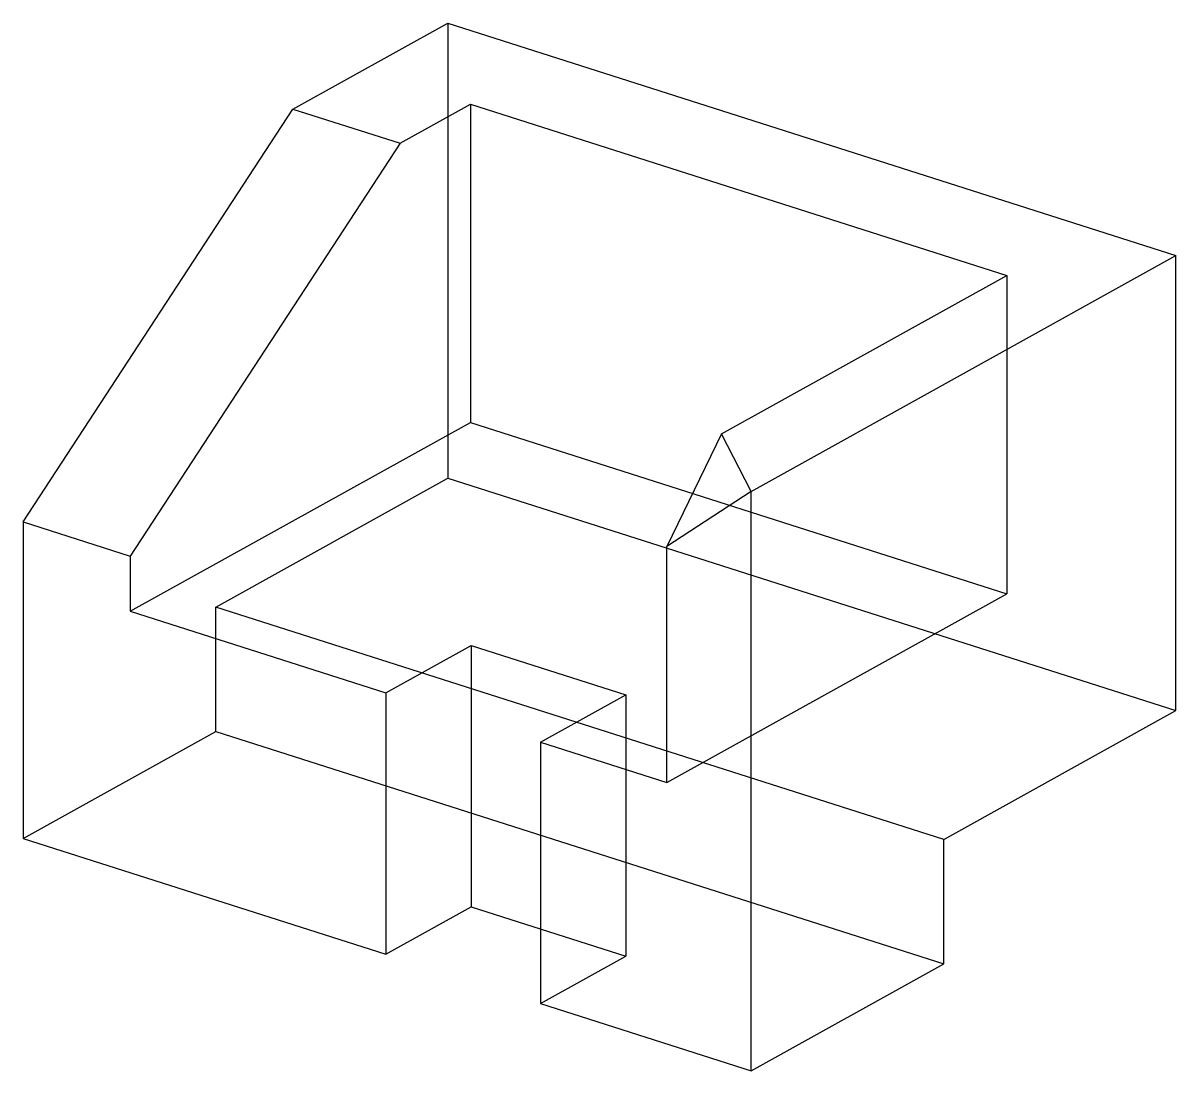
# Model space of a CAD drawing. Extents: x 32 to 218, y 85 to 255.
import ezdxf

# ---------------------------------------------------------------- set-up
doc = ezdxf.new("R2010")
doc.units = 0
doc.layers.get('0').update_dxf_attribs({"linetype": 'CONTINUOUS'})

msp = doc.modelspace()

# ---------------------------------------------------------------- linework, layer by layer
at = {"color": 7}
for p, q in [((75.55563, 240.853877), (100.615299, 254.766055)), ((100.615299, 254.766055), (100.615299, 181.158807)), ((100.615299, 254.766055), (218.408819, 217.16422)), ((31.902412, 174.091405), (75.55563, 240.853877)), ((75.55563, 240.853877), (92.902832, 235.316334)), ((92.902832, 235.316334), (104.264186, 241.623726)), ((104.264186, 241.623726), (191.042245, 213.922591)), ((104.264186, 241.623726), (104.264186, 190.177256)), ((92.902832, 235.316334), (49.249614, 168.553863)), ((149.695932, 179.017432), (218.408819, 217.16422)), ((218.408819, 143.556972), (218.408819, 217.16422)), ((144.895031, 188.303408), (191.042245, 213.922591)), ((191.042245, 213.922591), (191.042245, 162.476121)), ((49.249614, 159.635253), (104.264186, 190.177256)), ((104.264186, 190.177256), (191.042245, 162.476121)), ((144.895031, 188.303408), (136.027675, 170.123456)), ((149.695932, 179.017432), (144.895031, 188.303408)), ((63.067503, 160.313695), (100.615299, 181.158807)), ((100.615299, 181.158807), (218.408819, 143.556972)), ((149.695932, 179.017432), (136.027675, 170.123456)), ((149.695933, 85.285321), (149.695932, 179.017432)), ((31.902412, 174.091405), (31.902412, 122.887156)), ((31.902412, 174.091405), (49.249614, 168.553863)), ((136.027675, 131.934119), (136.027675, 170.123456)), ((49.249614, 168.553863), (49.249614, 159.635253)), ((136.027675, 131.934119), (191.042245, 162.476121)), ((49.249614, 159.635253), (90.572816, 146.444136)), ((63.067503, 140.188833), (63.067503, 160.313695)), ((180.861024, 122.71186), (63.067503, 160.313695)), ((90.572816, 146.444136), (104.383256, 154.111169)), ((104.383256, 154.111169), (129.415552, 146.120404)), ((104.383256, 154.111169), (104.383256, 111.825528)), ((90.572816, 146.444136), (90.572816, 104.158496)), ((115.605112, 138.453372), (129.415552, 146.120404)), ((129.415552, 146.120404), (129.415552, 103.834764)), ((180.861024, 122.71186), (218.408819, 143.556972)), ((31.902412, 122.887156), (63.067503, 140.188833)), ((63.067503, 140.188833), (180.861024, 102.586998)), ((115.605112, 138.453372), (136.027675, 131.934119)), ((115.605112, 138.453372), (115.605112, 96.167732)), ((31.902412, 122.887156), (90.572816, 104.158496)), ((180.861024, 102.586998), (180.861024, 122.71186)), ((90.572816, 104.158496), (104.383256, 111.825528)), ((104.383256, 111.825528), (129.415552, 103.834764)), ((115.605112, 96.167732), (129.415552, 103.834764)), ((149.695933, 85.285321), (180.861024, 102.586998)), ((115.605112, 96.167732), (149.695933, 85.285321))]:
    msp.add_line(p, q, dxfattribs=at)

doc.saveas('drawing.dxf')
